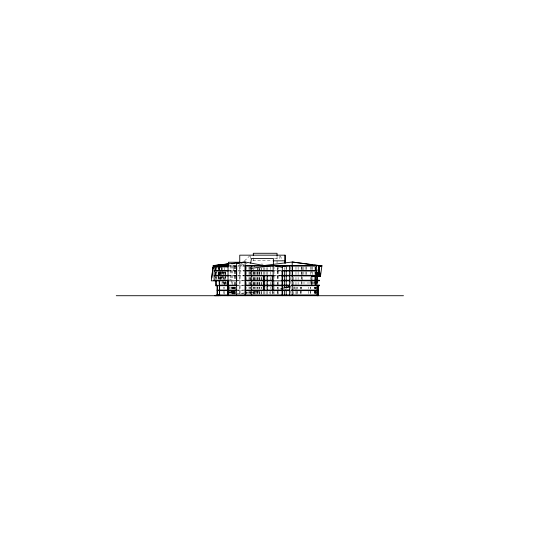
<?xml version="1.0" encoding="UTF-8"?>
<svg xmlns="http://www.w3.org/2000/svg" width="549" height="549" viewBox="0 0 549 549"><rect width="100%" height="100%" fill="white"/><g stroke="black" fill="none" stroke-linecap="round" stroke-linejoin="round"><path stroke-width="0.41" stroke-dasharray="2.75 2.06" d="M215.661 274.624L215.791 272.002M242.116 263.239L239.748 265.544L247.125 263.52M244.483 260.933L249.809 255.745M229.551 292.432L230.985 291.711M229.496 292.795L231.651 291.711M229.441 293.152L232.316 291.711M217.974 274.534L226.037 271.824M279.99 288.973L281.637 288.548M237.141 293.715L244.195 292.96M244.82 292.892L256.754 291.622M241.052 293.681L250.365 292.686M251.209 292.596L259.677 291.697M274.507 258.51L277.053 258.51L277.039 256.218L277.053 263.197M252.924 260.356L272.29 260.356M228.432 265.544L244.648 265.544M228.302 266.107L245.314 266.107M228.302 270.444L246.13 270.444M273.532 270.444L281.63 270.444M228.816 271.014L244.634 271.014M271.961 271.014L282.076 271.014M228.034 275.351L244.634 275.351M273.532 275.351L281.63 275.351M228.432 275.914L244.634 275.914M272.798 275.914L281.5 275.914M229.606 279.448L231.307 279.448M237.189 280.251L245.129 280.251M235.946 280.82L244.634 280.82M302.231 282.989L310.556 282.989M237.182 285.157L244.504 285.157M235.946 285.72L244.504 285.72M237.182 290.057L244.579 290.057M235.946 290.627L244.579 290.627M261.399 263.98L263.081 264.193M280.244 255.909L282.515 260.356M219.717 269.284L219.422 267.603L219.902 271.268M219.861 270.129L220.595 274.349M220.746 275.186L221.48 279.407L221.48 276.916M215.537 271.563L215.791 273.182M219.977 271.837L220.513 276.181M220.602 276.916L220.918 279.448M219.339 267.61L219.758 270.993M219.861 271.837L220.382 276.065M220.485 276.916L220.801 279.448M315.414 269.504L315.14 266.958L315.14 269.47M225.515 272.139L225.564 274.685M225.577 275.536L225.639 278.933M225.701 282.33L225.735 284.025M225.282 274.349L225.241 271.858L222.304 271.858L222.304 274.349M225.296 275.179L225.371 279.331M225.385 280.155L225.461 284.307M223.635 272.139L223.676 274.685M223.697 275.536L223.752 278.933M223.814 282.33L223.848 284.025M223.553 271.68L223.594 274.239M223.656 277.657L223.69 279.366M223.704 280.216L223.779 284.492M316.251 287.168L316.299 288.616M316.299 291.347L316.251 293.516M316.107 287.168L316.107 288.616M316.107 291.347L316.107 293.516M315.895 287.168L315.901 288.616M315.901 291.347L315.895 293.516M315.853 287.168L315.853 288.616M315.853 291.347L315.853 293.516M315.661 287.168L315.709 288.616M315.709 290.627L315.709 293.516M315.401 267.239L315.401 274.877M315.208 267.239L315.208 274.877M315.14 270.307L315.14 274.5M315.016 266.828L315.016 269.724M315.016 271.734L315.016 274.624M314.954 287.168L314.954 288.616M314.954 290.627L314.954 293.516M314.941 287.168L314.879 288.616M314.879 291.347L314.941 293.516M314.701 287.168L314.646 288.616M314.646 290.627L314.646 293.516M312.505 266.828L312.505 269.724M312.505 271.734L312.505 274.624M311.818 267.137L311.818 269.532M311.818 270.328L311.818 274.322M310.755 287.168L310.755 288.616M310.755 291.347L310.755 293.516M310.569 287.168L310.569 288.616M310.569 290.627L310.569 293.516M310.405 266.828L310.405 270.444M310.405 271.734L310.405 275.351M310.405 277.362L310.405 279.53M310.405 280.82L310.405 284.43M308.703 287.168L308.703 288.616M308.703 291.347L308.703 293.516M306.342 266.828L306.342 269.724M306.342 271.734L306.342 275.351M305.903 266.828L305.903 269.724M305.903 271.734L305.903 274.624M303.865 267.137L303.865 271.124M303.865 271.927L303.865 274.322M302.231 267.178L302.231 276.339M302.231 277.17L302.231 281.328M301.758 266.828L301.758 270.444M301.758 271.734L301.758 275.351M301.758 275.914L301.758 280.251M301.758 280.82L301.758 284.43M301.758 287.168L301.758 288.616M301.758 290.627L301.758 293.516M301.627 266.828L301.662 269.724M301.662 271.734L301.627 274.624M301.627 277.362L301.662 279.53M301.662 282.261L301.627 284.43M301.6 287.168L301.662 288.616M300.577 287.168L300.577 288.616M300.577 291.347L300.577 293.516M300.399 287.168L300.399 288.616M300.399 290.627L300.399 293.516M298.121 266.828L298.121 269.724M298.121 271.734L298.121 274.624M298.121 277.362L298.121 279.53M298.121 282.261L298.121 284.43M297.153 287.168L297.153 288.616M297.153 291.347L297.153 293.516M296.975 287.168L296.975 288.616M296.975 291.347L296.968 294.964M295.98 266.828L295.98 270.444M295.98 271.734L295.98 275.351M295.98 277.362L295.98 280.251M295.98 282.261L295.98 285.157M295.98 287.168L295.98 290.057M295.98 291.347L295.98 294.964M293.64 277.183L293.64 295.719M290.524 266.828L290.524 269.724M290.524 271.734L290.524 275.351M290.524 277.362L290.524 280.251M290.524 280.82L290.524 285.157M290.524 285.72L290.524 290.057M290.524 290.627L290.524 294.964M286.221 266.828L286.221 269.724M286.091 267.178L286.091 269.628M284.361 267.555L284.361 269.724M280.546 270.444L280.546 271.014M280.546 275.351L280.546 275.914M279.866 255.909L279.866 260.356M279.496 270.444L279.496 271.014M279.496 275.351L279.496 275.914M278.418 270.444L278.418 271.014M278.069 266.107L278.069 281.479M278.069 282.261L278.069 285.72M278.069 287.168L278.069 290.057M278.069 291.347L278.069 294.964M277.904 267.555L277.904 270.444M277.904 271.014L277.904 275.351M277.904 275.914L277.904 280.251M277.904 282.261L277.904 285.157M277.904 287.168L277.904 288.616M277.904 291.347L277.904 294.964M277.341 267.555L277.341 270.444M277.341 271.014L277.341 275.351M277.341 275.914L277.341 280.251M277.341 282.261L277.341 284.43M277.341 287.168L277.341 288.616M277.341 290.627L277.341 293.516M277.046 270.444L277.046 271.014M277.046 275.351L277.046 275.914M273.999 266.107L273.999 281.534M273.999 282.261L273.999 285.796M273.999 286.647L273.999 290.057M273.999 291.347L273.999 294.964M273.23 291.821L273.23 293.392M272.819 290.627L272.819 293.516M272.256 291.347L272.256 294.964M270.568 266.828L270.568 269.724M270.568 271.734L270.568 275.351M270.568 277.362L270.568 280.251M270.568 282.261L270.568 285.157M270.568 287.168L270.568 288.616M270.568 291.347L270.568 294.964M269.593 291.814L269.593 293.372M267.301 267.555L267.301 269.724M267.301 271.734L267.301 275.351M267.301 291.347L267.301 294.964M266.121 267.555L266.121 269.724M266.121 271.734L266.121 275.351M266.121 277.362L266.121 280.251M266.121 282.261L266.121 285.157M266.121 287.168L266.121 288.616M266.121 291.347L266.121 294.964M264.35 267.555L264.35 269.724M264.35 271.734L264.35 275.351M264.35 291.347L264.35 294.964M263.328 267.555L263.328 269.724M263.328 271.734L263.328 275.351M263.328 291.347L263.328 294.964M261.454 268.276L261.454 269.724M261.454 271.734L261.454 275.351M261.454 277.362L261.454 280.251M261.454 282.261L261.454 285.157M261.454 287.168L261.454 288.616M261.454 291.347L261.454 294.964M261.098 268.276L261.098 269.724M261.098 271.734L261.139 275.351M261.139 277.362L261.098 280.251M261.139 282.261L261.098 285.157M261.098 287.168L261.139 288.616M261.098 291.347L261.139 294.964M259.615 268.276L259.615 270.444M259.615 271.734L259.615 275.351M259.615 277.362L259.615 280.251M259.615 282.261L259.615 285.157M259.615 287.168L259.615 288.616M259.615 291.347L259.615 294.964M259.32 268.276L259.32 270.444M259.32 271.734L259.32 275.351M259.32 277.362L259.32 280.251M259.32 282.261L259.32 285.157M259.32 287.168L259.32 288.616M259.32 291.347L259.32 294.964M258.902 268.276L258.902 269.724M258.902 271.734L258.902 274.624M258.902 277.362L258.902 279.53M258.902 282.261L258.902 284.43M258.902 287.168L258.902 288.616M258.902 291.347L258.902 293.516M257.769 268.276L257.769 269.724M257.769 271.734L257.769 275.351M257.769 277.362L257.769 280.251M257.769 282.261L257.769 285.157M257.769 287.168L257.769 288.616M257.769 291.347L257.769 294.964M257.694 268.276L257.694 269.724M257.694 271.734L257.694 274.624M257.694 277.362L257.694 279.53M257.694 282.261L257.694 284.43M257.694 287.168L257.694 288.616M257.694 291.347L257.694 293.516M256.877 271.734L256.877 275.351M256.877 277.362L256.877 280.251M256.877 282.261L256.877 285.157M256.877 287.168L256.877 288.616M256.877 291.347L256.877 294.964M255.45 271.734L255.45 275.351M255.45 277.362L255.45 280.251M255.45 282.261L255.45 285.157M255.45 287.168L255.45 288.616M255.45 291.347L255.45 294.964M254.619 271.734L254.619 275.351M254.619 277.362L254.619 280.251M254.619 282.261L254.619 285.157M254.619 287.168L254.619 288.616M254.619 291.347L254.619 294.964M254.118 271.734L254.118 275.351M254.118 277.362L254.118 280.251M254.118 282.261L254.118 285.157M254.118 287.168L254.118 288.616M254.118 291.347L254.118 294.964M253.871 271.734L253.871 275.351M253.871 277.362L253.871 280.251M253.871 282.261L253.871 285.157M253.871 287.168L253.871 288.616M253.871 291.347L253.871 294.964M253.309 257.913L253.309 262.415M253.247 268.996L253.247 270.444M253.247 271.734L253.247 275.351M253.247 277.362L253.247 280.251M253.247 282.261L253.247 285.157M253.247 287.168L253.247 288.616M253.247 291.347L253.247 294.964M250.461 266.828L250.461 270.444M250.461 271.734L250.461 275.351M250.461 277.362L250.461 280.251M250.461 282.261L250.461 285.157M250.461 287.168L250.461 288.616M250.461 291.347L250.461 294.964M250.399 255.909L250.399 259.615M250.234 266.828L250.234 269.724M250.234 271.734L250.234 275.351M250.234 277.362L250.234 280.251M250.234 282.261L250.234 285.157M250.234 287.168L250.234 288.616M250.234 291.347L250.234 294.964M249.397 266.828L249.397 270.444M249.397 271.734L249.397 274.624M249.397 277.362L249.397 279.53M249.397 282.261L249.397 284.43M249.397 287.168L249.397 288.616M249.397 291.347L249.397 293.516M248.992 266.828L248.992 269.724M248.992 271.734L248.992 275.351M248.992 277.362L248.992 280.251M248.992 282.261L248.992 285.157M248.992 287.168L248.992 288.616M248.992 291.347L248.992 293.516M246.638 266.828L246.638 270.444M246.638 271.734L246.638 275.351M246.638 277.362L246.638 280.251M246.638 282.261L246.638 285.157M246.638 287.168L246.638 288.616M246.638 291.347L246.638 294.964M243.461 265.544L243.461 266.107M243.461 270.444L243.461 271.014M243.461 275.351L243.461 275.914M241.292 265.544L241.292 266.107M240.057 266.107L240.057 270.444M240.057 271.014L240.057 275.351M240.057 275.914L240.057 280.251M240.057 280.82L240.057 285.157M240.057 285.72L240.057 290.057M240.057 290.627L240.057 294.964M239.748 262.244L239.748 290.057M239.748 290.627L239.748 293.516M238.341 290.057L238.341 290.627M235.281 265.544L235.281 266.107M235.26 270.444L235.26 271.014M235.26 275.351L235.26 275.914M235.13 266.107L235.13 270.444M235.13 271.014L235.13 275.351M235.13 275.914L235.13 280.251M235.13 282.261L235.13 285.157M235.13 287.168L235.13 290.057M235.13 291.347L235.13 294.964M235.068 266.107L235.068 270.444M235.068 271.014L235.068 275.351M235.068 275.914L235.068 280.251M235.068 282.261L235.068 285.157M235.068 287.168L235.068 288.616M235.068 291.347L235.068 294.964M234.938 287.168L234.938 288.616M234.848 287.168L234.848 288.616M234.848 291.677L234.848 294.099M234.718 287.168L234.691 288.616M234.718 291.347L234.691 293.516M234.615 287.168L234.615 288.616M234.643 291.347L234.615 293.516M234.492 266.107L234.492 270.444M234.492 271.014L234.492 275.351M234.492 275.914L234.492 280.251M234.492 282.261L234.492 285.157M234.526 287.168L234.492 288.616M234.526 291.347L234.492 294.964M234.375 265.544L234.375 266.107M234.375 270.444L234.375 271.014M234.375 275.351L234.375 275.914M234.375 287.168L234.375 288.616M234.341 291.347L234.375 293.516M234.231 287.168L234.231 288.616M234.231 291.347L234.231 293.516M234.19 287.168L234.19 288.616M234.19 291.347L234.19 293.516M234.046 287.168L234.004 288.616M234.046 291.347L234.004 294.099M233.805 287.168L233.799 288.616M233.805 291.347L233.799 293.516M233.62 287.168L233.62 288.616M233.62 291.347L233.62 293.516M233.503 287.168L233.497 288.616M233.497 290.627L233.503 293.516M233.318 287.168L233.318 288.616M233.318 291.347L233.318 293.516M233.243 287.168L233.236 288.616M233.243 291.347L233.222 294.099M233.064 287.168L233.064 288.616M233.064 291.347L233.147 293.516M232.872 287.168L232.872 288.616M232.879 291.347L232.872 293.516M232.694 287.168L232.694 288.616M232.694 291.347L232.694 293.516M232.55 287.168L232.556 288.616M232.55 291.347L232.522 294.099M232.378 287.168L232.378 288.616M232.378 291.347L232.467 294.099M232.357 265.544L232.357 280.251M232.357 281.884L232.357 285.157M231.747 287.168L231.747 288.616M231.747 291.347L231.747 293.516M231.575 287.168L231.575 288.616M231.575 291.347L231.575 293.516M231.259 265.544L231.307 280.251M231.307 280.628L231.307 284.43M230.553 265.544L230.553 280.251M230.052 270.444L230.052 271.014M230.052 275.351L230.052 275.914M230.052 287.168L230.052 288.616M230.052 291.347L230.052 293.516M229.702 286.557L229.702 289.055M229.702 289.886L229.702 294.051M226.202 282.261L226.215 284.43M225.488 271.734L225.488 274.624M225.488 277.362L225.488 279.53M225.488 282.261L225.488 284.43M224.555 282.261L224.555 284.43M224.349 267.555L224.349 270.444M224.349 271.734L224.349 275.351M224.349 277.362L224.349 280.251M224.349 282.261L224.349 285.157M224.349 287.168L224.349 288.616M224.349 291.347L224.349 294.964M223.971 277.362L223.971 279.53M223.971 282.261L223.971 284.43M223.759 287.168L223.759 288.616M223.759 291.347L223.759 293.516M222.304 275.179L222.304 279.331M222.304 280.155L222.304 284.307M222.029 267.555L222.029 269.724M222.064 270.444L222.029 279.53M222.029 281.884L222.064 285.157M221.954 267.555L221.954 270.444M221.954 271.734L221.954 275.351M221.954 277.327L221.954 279.448M221.48 267.788L221.48 271.103M221.48 271.933L221.48 276.085M220.218 271.68L220.142 276.387M220.142 277.231L220.218 279.366M219.428 267.226L219.428 276.47M219.428 277.314L219.428 279.53M219.243 267.226L219.243 276.47M219.243 277.314L219.243 278.995M218.749 266.107L218.749 269.724M218.749 271.734L218.749 274.624M218.749 275.914L218.749 279.53M218.406 267.239L218.406 274.877M218.406 275.728L218.372 279.53M218.138 267.788L218.138 271.103M218.138 271.933L218.138 276.085M218.138 276.916L218.138 279.407M216.629 267.226L216.629 276.47M216.629 277.314L216.629 279.53M216.443 265.544L216.443 274.788M216.443 275.632L216.443 278.995M215.791 267.356L215.791 269.676M215.579 267.239L215.579 279.613M215.524 267.555L215.524 274.624M215.551 275.317L215.551 279.585M294.834 286.853L294.834 288.548L294.834 286.853M233.881 270.444L233.881 265.544L233.847 270.444"/><path stroke-width="0.82" d="M316.478 275.351L316.478 271.014M211.797 277.904L213.012 266.91L228.034 266.91M317.885 272.215L317.315 276.38L320.451 276.38L321.934 265.544L245.129 265.544M318.111 270.547L318.345 268.88M317.548 275.166L317.892 272.64M318.125 270.959L318.351 269.278M317.562 276.305L319.23 265.915M311.818 285.157L311.818 275.914L317.535 276.675L319.319 265.544L292.219 262.003L263.932 265.544L245.129 262.003L213.184 265.544L214.673 266.533L221.48 266.958M250.68 263.184L251.469 258.469L273.375 258.469L273.375 264.755M316.752 275.914L320.438 276.01L318.859 274.5L318.859 266.958L321.817 265.915L317.816 265.915M285.892 287.957L289.954 286.681M281.637 288.548L289.886 286.427M318.612 266.512L321.817 265.915M231.747 263.829L234.251 263.486M235.926 263.259L245.129 262.003L245.129 295.719M251.73 268.276L273.127 265.544L282.316 267.349M216.409 265.442L219.724 265.05M221.384 264.851L223.875 264.556M225.536 264.364L228.851 263.973M215.414 265.448L228.761 263.918M236.64 263.321L245.129 262.381M214.686 265.826L213.184 265.922L214.7 265.915M220.828 295.65L218.378 295.575M263.698 285.72L273.127 285.706M273.375 260.83L285.157 260.83M239.748 262.244L228.398 262.244L228.398 264.714M213.184 265.544L228.302 265.544M214.124 266.107L228.302 266.107M236.64 266.107L236.64 270.444M245.129 266.107L273.127 266.107M275.557 266.107L316.492 266.107M214.124 270.444L228.302 270.444M245.129 270.444L273.025 270.444M282.213 270.444L316.492 270.444M214.124 271.014L228.302 271.014M236.64 271.014L236.64 275.351M245.129 271.014L273.025 271.014M281.644 271.014L316.492 271.014M317.535 274.5L318.859 274.5M214.124 275.351L228.302 275.351M245.129 275.351L273.127 275.351M281.603 275.351L316.492 275.351M214.124 275.914L228.302 275.914M236.64 275.914L236.64 280.251M245.129 275.914L273.553 275.914M281.603 275.914L316.492 275.914L316.492 265.544M214.124 280.251L228.411 280.251M245.129 280.251L273.553 280.251M281.603 280.251L289.906 280.251M291.588 280.251L319.429 280.251L319.429 280.82L291.588 280.82M236.64 280.82L211.296 280.82L213.012 266.91L213.238 268.578M245.129 280.82L289.947 280.82M311.386 282.989L317.425 282.989L317.425 275.509M219.428 285.157L236.64 285.157M245.129 285.157L289.879 285.157M291.56 285.157L319.429 285.157L319.429 285.72L291.56 285.72M236.64 285.72L215.524 285.72L215.524 280.82M245.129 285.72L289.879 285.72M217.136 290.057L236.64 290.057M245.129 290.057L289.879 290.057M291.56 290.057L318.104 290.057M281.637 290.249L289.886 290.249M217.136 290.627L236.64 290.627M245.129 290.627L289.879 290.627M291.56 290.627L318.104 290.627M217.136 294.964L318.104 294.964M219.895 295.149L216.306 295.149L216.306 295.719M219.696 295.341L215.476 295.341L215.476 295.719M220.293 295.527L214.638 295.719M116.264 295.719L403.467 295.719M311.818 275.914L317.535 276.675M312.889 264.858L292.219 262.003L292.219 294.964M314.543 265.085L317.02 265.428M319.099 275.914L320.451 276.38M214.124 265.922L214.673 266.533L214.673 266.107M318.859 266.958L320.438 276.01M319.099 265.544L319.099 266.107M319.072 268.996L319.099 275.097M319.099 285.157L319.099 285.72M318.104 285.72L318.104 295.719M317.885 285.157L317.885 295.719M317.727 285.72L317.727 295.719M317.59 285.157L317.59 295.719M317.061 285.157L317.061 290.057M317.061 290.627L317.061 294.964M316.1 276.634L316.1 280.251M316.1 280.82L316.1 285.157M315.401 276.572L315.401 279.969M315.401 280.82L315.401 282.989M315.208 276.572L315.208 279.969M315.208 280.82L315.208 282.989M315.16 276.634L315.16 280.251M315.16 280.82L315.16 285.157M292.377 266.107L292.377 270.444M292.377 271.014L292.377 275.351M289.392 295.719L289.392 265.544L282.316 266.423L282.316 295.719M289.261 285.157L289.261 285.72M287.34 285.157L287.34 285.72M286.221 271.014L286.221 275.351M286.221 275.914L286.221 280.251M286.221 280.82L286.221 285.157M286.221 285.72L286.221 287.889M286.221 290.627L286.221 294.964M285.549 290.057L285.549 290.627M285.157 263.184L285.157 255.168L239.748 255.168L239.748 262.347M284.972 255.168L284.972 263.184M284.739 275.351L284.739 275.914M284.361 271.014L284.361 275.351M284.361 275.914L284.361 280.251M284.361 280.82L284.361 285.157M284.361 285.72L284.361 287.889M284.361 290.627L284.361 294.964M284.156 275.351L284.156 275.914M284.156 285.157L284.156 285.72M283.462 275.351L283.462 275.914M282.316 265.544L282.316 266.107M282.131 271.014L282.131 275.351M282.131 275.914L282.131 280.251M282.131 280.82L282.131 285.157M282.131 285.72L282.131 290.057M282.131 290.627L282.131 294.964M282.042 275.351L282.042 275.914M282.042 285.157L282.042 285.72M277.053 255.525L277.039 253.281L253.309 253.281L253.309 255.525M273.127 265.544L273.127 290.057M272.256 275.914L272.256 280.251M272.256 280.82L272.256 285.157M272.256 285.72L272.256 290.057M268.365 285.157L268.365 285.72M267.301 275.914L267.301 280.251M267.301 280.82L267.301 285.157M267.301 285.72L267.301 290.057M264.35 275.914L264.35 280.251M264.35 280.82L264.35 285.157M264.35 285.72L264.35 290.057M263.932 265.544L263.932 266.107M263.698 275.351L263.698 290.057M263.328 275.914L263.328 280.251M263.328 280.82L263.328 285.157M263.328 285.72L263.328 290.057M254.619 265.544L254.619 266.107M251.73 265.544L251.73 295.719M245.314 266.107L245.314 270.444M245.314 271.014L245.314 275.351M245.314 275.914L245.314 280.251M245.314 280.82L245.314 285.157M245.314 285.72L245.314 290.057M245.314 290.627L245.314 294.964M236.64 262.944L236.64 295.719M228.508 280.82L228.508 295.719M228.034 263.897L228.034 285.157M228.034 285.72L228.034 290.057M228.034 290.627L228.034 294.964M227.561 280.82L227.561 295.719M219.614 280.82L219.614 285.157M219.614 285.72L219.614 290.057M219.614 290.627L219.614 294.964M219.504 280.82L219.504 285.157M219.504 285.72L219.504 290.057M219.504 290.627L219.504 294.964M219.449 295.527L219.428 280.676M219.243 280.676L219.243 285.72M219.065 295.149L219.065 295.719M218.77 295.149L218.77 295.719M218.536 280.251L218.536 280.82M218.228 295.341L218.228 295.719M218.104 295.341L218.104 295.719M217.562 285.157L217.562 285.72M217.459 295.341L217.445 295.719M217.322 285.72L217.322 294.964M217.136 285.72L217.136 295.719M216.629 285.157L216.629 285.72M216.443 280.676L216.443 285.72M214.124 265.544L214.124 280.82M317.24 282.989L317.24 275.509L317.219 282.989"/></g></svg>
